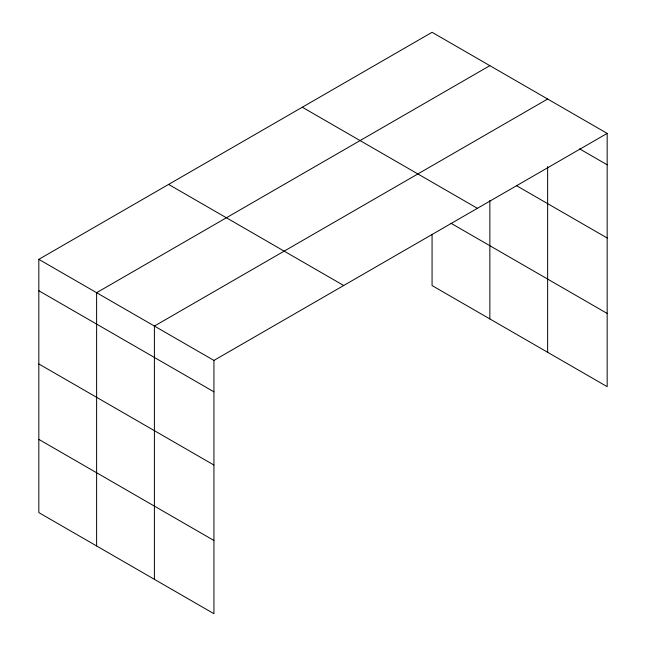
<?xml version="1.0" encoding="UTF-8"?>
<svg xmlns="http://www.w3.org/2000/svg" width="646" height="646" viewBox="0 0 646 646"><rect width="100%" height="100%" fill="white"/><g stroke="black" fill="none" stroke-linecap="round" stroke-linejoin="round"><path stroke-width="0.97" d="M38.825 259.337L213.931 360.428L213.931 613.7L38.825 512.601L38.825 259.337L432.069 32.3L607.175 133.399L607.175 386.663L432.069 285.572L432.069 234.417M489.854 65.658L96.617 292.695L96.617 545.967M547.638 99.024L154.402 326.06L154.402 579.325M213.931 360.428L607.175 133.399M579.559 148.855L607.175 164.795M516.59 185.709L607.175 238.011M302.296 107.22L477.402 208.319M451.037 223.306L607.175 313.447M168.598 184.409L343.704 285.508M38.825 290.732L213.931 391.823M38.825 363.948L213.931 465.047M38.825 439.385L213.931 540.484M547.638 166.531L547.638 352.296M489.854 200.454L489.854 318.93"/></g></svg>
